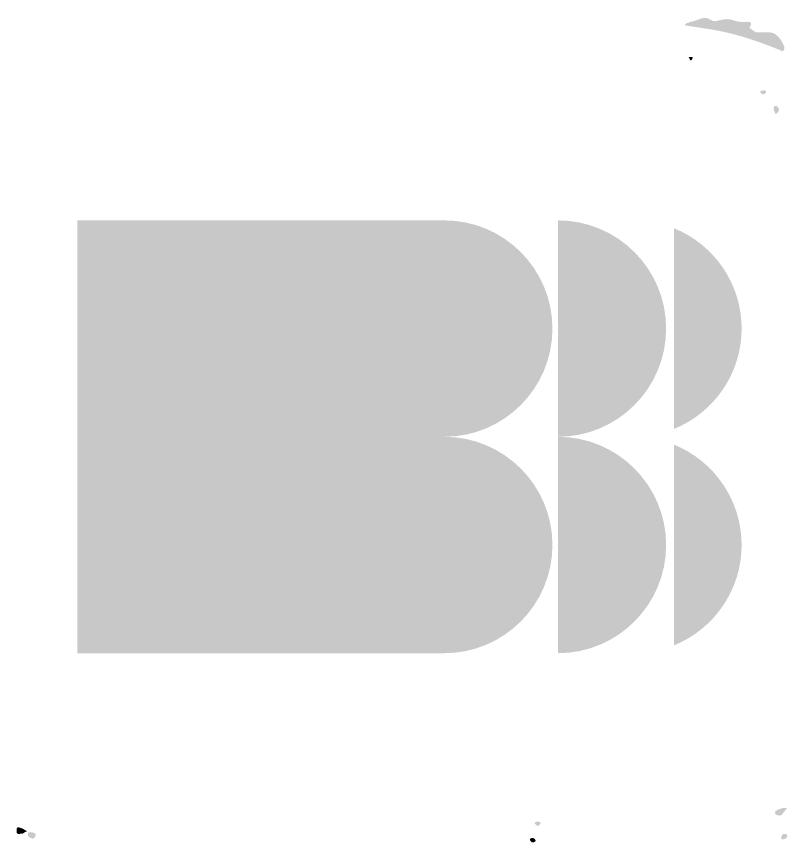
# Model space of a CAD drawing. Header units: millimetres. Extents: x 551 to 751, y 21 to 126.
# Drawn here: x 612.1 to 673.6, y 52.3 to 118.1 of the extents above; entities that cross this region are included whole.
import ezdxf

# ---------------------------------------------------------------- set-up
doc = ezdxf.new("R2010")
doc.units = ezdxf.units.MM

msp = doc.modelspace()

# ---------------------------------------------------------------- hatches: boundary and pattern name
at = {"true_color": 0x000000, "transparency": 33554687}
h = msp.add_hatch(color=18, dxfattribs=at)
edge = h.paths.add_edge_path(flags=0)
edge.add_spline(control_points=[(666.584, 117.864), (666.995, 117.547), (667.039, 117.515), (667.445, 117.822), (667.811, 117.617), (667.805, 117.699), (668.195, 117.767), (668.267, 117.535), (668.216, 117.494), (668.426, 117.402), (668.426, 117.402), (668.677, 117.345), (668.677, 117.345), (669.905, 117.034), (669.966, 116.695), (670.566, 117.168), (670.833, 116.974), (670.808, 116.982), (671.096, 116.809), (671.424, 116.058), (672.724, 116.214), (672.977, 116.325), (673.133, 116.135), (673.107, 116.135), (673.35, 115.662), (673.35, 115.662), (673.362, 115.498), (673.362, 115.498), (673.362, 115.498), (673.237, 115.296), (673.237, 115.296), (669.17, 116.987), (667.46, 117.026), (665.397, 117.365), (665.397, 117.365), (665.549, 117.541), (665.549, 117.541), (665.549, 117.541), (665.703, 117.567), (665.703, 117.567), (665.703, 117.567), (665.857, 117.666), (665.857, 117.666), (665.857, 117.666), (666.011, 117.657), (666.011, 117.657), (666.541, 117.849), (666.54, 117.842), (666.584, 117.864)], knot_values=[0, 0, 0, 0, 1, 1, 1, 2, 2, 2, 3, 3, 3, 4, 4, 4, 5, 5, 5, 6, 6, 6, 7, 7, 7, 8, 8, 8, 9, 9, 9, 10, 10, 10, 11, 11, 11, 12, 12, 12, 13, 13, 13, 14, 14, 14, 15, 15, 15, 16, 16, 16, 16], degree=3, periodic=1)
h = msp.add_hatch(color=18, dxfattribs=at)
edge = h.paths.add_edge_path(flags=0)
edge.add_spline(control_points=[(666.584, 117.864), (667.137, 118.04), (667.133, 117.96), (667.445, 117.822), (667.039, 117.515), (666.995, 117.547), (666.584, 117.864)], knot_values=[0, 0, 0, 0, 1, 1, 1, 2, 2, 2, 2], degree=3, periodic=1)
h = msp.add_hatch(color=18, dxfattribs=at)
edge = h.paths.add_edge_path(flags=0)
edge.add_spline(control_points=[(668.195, 117.767), (669.241, 118.069), (669.229, 117.542), (670.327, 117.643), (670.723, 117.68), (670.783, 117.516), (670.566, 117.168), (669.966, 116.695), (669.905, 117.034), (668.677, 117.345), (668.677, 117.345), (668.426, 117.402), (668.426, 117.402), (668.216, 117.494), (668.267, 117.535), (668.195, 117.767)], knot_values=[0, 0, 0, 0, 1, 1, 1, 2, 2, 2, 3, 3, 3, 4, 4, 4, 5, 5, 5, 5], degree=3, periodic=1)
h = msp.add_hatch(color=18, dxfattribs=at)
edge = h.paths.add_edge_path(flags=0)
edge.add_spline(control_points=[(671.096, 116.809), (672.24, 116.772), (672.419, 116.981), (672.977, 116.325), (672.724, 116.214), (671.424, 116.058), (671.096, 116.809)], knot_values=[0, 0, 0, 0, 1, 1, 1, 2, 2, 2, 2], degree=3, periodic=1)
h = msp.add_hatch(color=18, dxfattribs=at)
edge = h.paths.add_edge_path(flags=0)
edge.add_spline(control_points=[(665.718, 114.837), (665.964, 114.84), (666.132, 114.914), (666.005, 114.682), (665.879, 114.451), (665.841, 114.607), (665.718, 114.837)], knot_values=[0, 0, 0, 0, 1, 1, 1, 2, 2, 2, 2], degree=3, periodic=1)
h = msp.add_hatch(color=18, dxfattribs=at)
edge = h.paths.add_edge_path(flags=0)
edge.add_spline(control_points=[(671.726, 111.852), (671.022, 112.086), (671.748, 112.249), (671.826, 112.17), (671.977, 112.019), (671.856, 112.031), (671.726, 111.852)], knot_values=[0, 0, 0, 0, 1, 1, 1, 2, 2, 2, 2], degree=3, periodic=1)
h = msp.add_hatch(color=18, dxfattribs=at)
edge = h.paths.add_edge_path(flags=0)
edge.add_spline(control_points=[(672.658, 110.294), (672.242, 111.07), (672.746, 110.932), (672.781, 110.9), (673.132, 110.588), (672.699, 110.319), (672.658, 110.294)], knot_values=[0, 0, 0, 0, 1, 1, 1, 2, 2, 2, 2], degree=3, periodic=1)
h = msp.add_hatch(color=18, dxfattribs=at)
edge = h.paths.add_edge_path(flags=0)
edge.add_spline(control_points=[(646.239, 67.338), (646.239, 67.338), (616.989, 67.338), (616.989, 67.338), (616.989, 67.338), (616.989, 101.826), (616.989, 101.826), (616.989, 101.826), (646.239, 101.826), (646.239, 101.826), (650.998, 101.826), (654.861, 97.963), (654.861, 93.204), (654.861, 88.445), (650.998, 84.582), (646.239, 84.582), (650.998, 84.582), (654.861, 80.719), (654.861, 75.96), (654.861, 71.201), (650.998, 67.338), (646.239, 67.338)], knot_values=[0, 0, 0, 0, 1, 1, 1, 2, 2, 2, 3, 3, 3, 4, 4, 4, 5, 5, 5, 6, 6, 6, 7, 7, 7, 7], degree=3, periodic=1)
edge = h.paths.add_edge_path(flags=0)
edge.add_spline(control_points=[(664.549, 101.201), (667.711, 99.923), (669.944, 96.822), (669.944, 93.204), (669.944, 89.586), (667.711, 86.485), (664.549, 85.207), (664.549, 85.207), (664.549, 101.201), (664.549, 101.201)], knot_values=[0, 0, 0, 0, 1, 1, 1, 2, 2, 2, 3, 3, 3, 3], degree=3, periodic=1)
edge = h.paths.add_edge_path(flags=0)
edge.add_spline(control_points=[(655.303, 84.582), (655.303, 84.582), (655.303, 101.826), (655.303, 101.826), (660.061, 101.826), (663.925, 97.963), (663.925, 93.204), (663.925, 88.445), (660.061, 84.582), (655.303, 84.582)], knot_values=[0, 0, 0, 0, 1, 1, 1, 2, 2, 2, 3, 3, 3, 3], degree=3, periodic=1)
edge = h.paths.add_edge_path(flags=0)
edge.add_spline(control_points=[(655.303, 84.582), (660.061, 84.582), (663.925, 80.719), (663.925, 75.96), (663.925, 71.201), (660.061, 67.338), (655.303, 67.338), (655.303, 67.338), (655.303, 84.582), (655.303, 84.582)], knot_values=[0, 0, 0, 0, 1, 1, 1, 2, 2, 2, 3, 3, 3, 3], degree=3, periodic=1)
edge = h.paths.add_edge_path(flags=0)
edge.add_spline(control_points=[(664.549, 83.957), (667.711, 82.679), (669.944, 79.578), (669.944, 75.96), (669.944, 72.342), (667.711, 69.241), (664.549, 67.963), (664.549, 67.963), (664.549, 83.957), (664.549, 83.957)], knot_values=[0, 0, 0, 0, 1, 1, 1, 2, 2, 2, 3, 3, 3, 3], degree=3, periodic=1)
h = msp.add_hatch(color=18, dxfattribs=at)
edge = h.paths.add_edge_path(flags=0)
edge.add_spline(control_points=[(673.561, 54.981), (673.137, 54.535), (673.216, 54.328), (672.794, 54.426), (672.528, 54.487), (672.592, 54.746), (672.676, 54.787), (673.323, 55.103), (673.496, 55.015), (673.561, 54.981)], knot_values=[0, 0, 0, 0, 1, 1, 1, 2, 2, 2, 3, 3, 3, 3], degree=3, periodic=1)
h = msp.add_hatch(color=18, dxfattribs=at)
edge = h.paths.add_edge_path(flags=0)
edge.add_spline(control_points=[(612.629, 53.362), (612.629, 53.362), (612.625, 52.972), (612.625, 52.972), (612.266, 52.934), (612.138, 52.851), (612.138, 53.221), (612.139, 53.608), (612.298, 53.459), (612.629, 53.362)], knot_values=[0, 0, 0, 0, 1, 1, 1, 2, 2, 2, 3, 3, 3, 3], degree=3, periodic=1)
msp.add_hatch(color=18, dxfattribs=at).paths.add_polyline_path([(612.629, 53.362), (612.963, 53.158), (612.625, 52.972)], flags=0)
h = msp.add_hatch(color=18, dxfattribs=at)
edge = h.paths.add_edge_path(flags=0)
edge.add_spline(control_points=[(653.686, 53.564), (653.167, 53.914), (653.661, 53.918), (653.688, 53.917), (654.198, 53.9), (653.709, 53.578), (653.686, 53.564)], knot_values=[0, 0, 0, 0, 1, 1, 1, 2, 2, 2, 2], degree=3, periodic=1)
h = msp.add_hatch(color=18, dxfattribs=at)
edge = h.paths.add_edge_path(flags=0)
edge.add_spline(control_points=[(613.093, 53.08), (614.075, 53.118), (613.522, 52.513), (613.414, 52.552), (612.839, 52.765), (613.095, 52.971), (613.093, 53.08)], knot_values=[0, 0, 0, 0, 1, 1, 1, 2, 2, 2, 2], degree=3, periodic=1)
h = msp.add_hatch(color=18, dxfattribs=at)
edge = h.paths.add_edge_path(flags=0)
edge.add_spline(control_points=[(653.231, 52.265), (653.042, 52.449), (652.955, 52.544), (653.202, 52.611), (653.438, 52.675), (653.765, 52.257), (653.231, 52.265)], knot_values=[0, 0, 0, 0, 1, 1, 1, 2, 2, 2, 2], degree=3, periodic=1)
h = msp.add_hatch(color=18, dxfattribs=at)
edge = h.paths.add_edge_path(flags=0)
edge.add_spline(control_points=[(673.233, 52.934), (673.476, 52.889), (673.599, 53.009), (673.577, 52.727), (673.56, 52.515), (672.765, 52.283), (673.233, 52.934)], knot_values=[0, 0, 0, 0, 1, 1, 1, 2, 2, 2, 2], degree=3, periodic=1)

doc.saveas('drawing.dxf')
